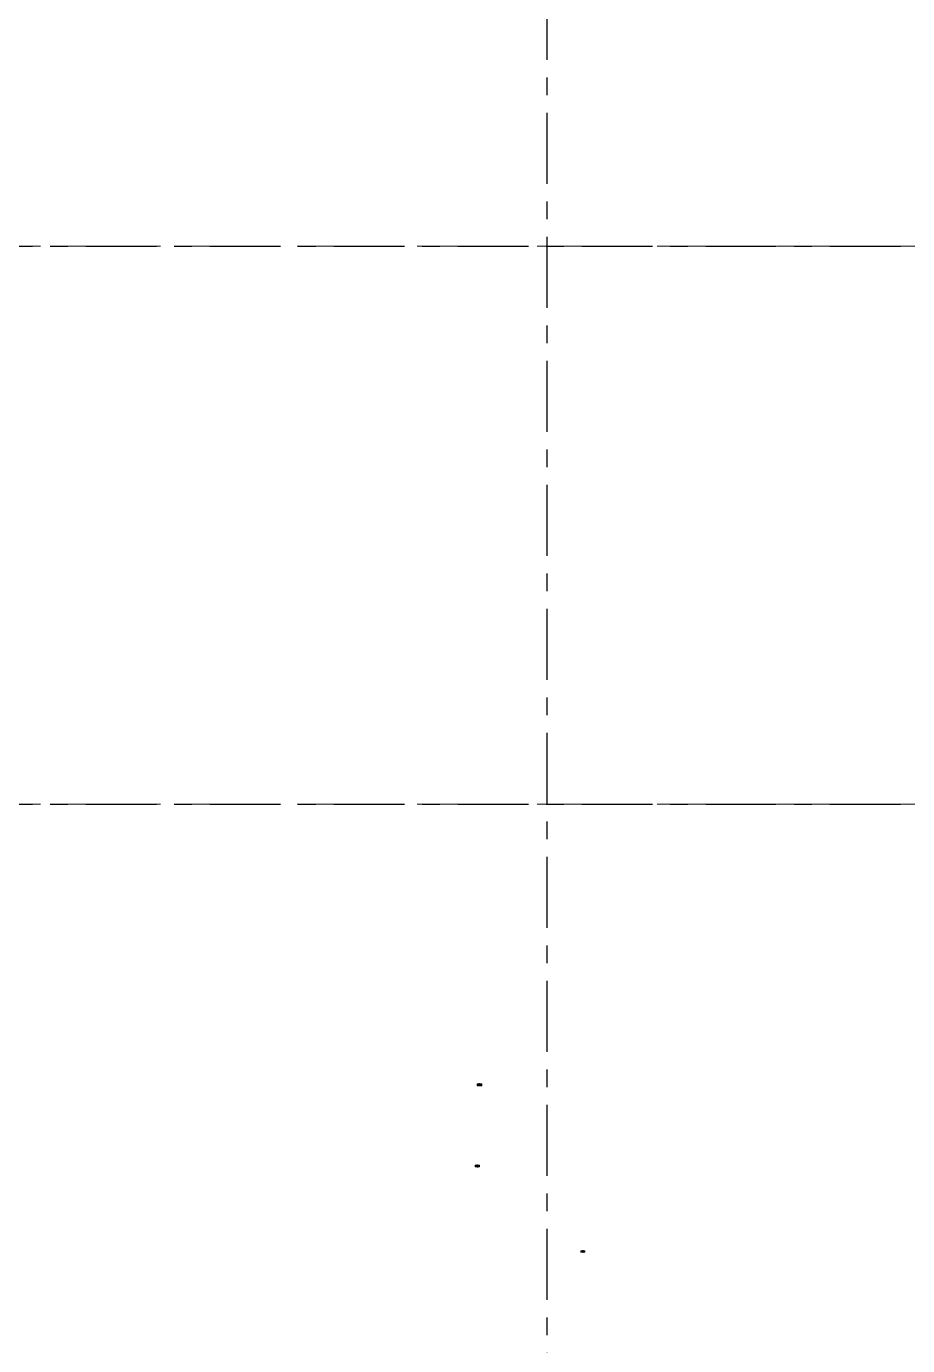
# Model space of a CAD drawing. Header units: millimetres. Extents: x -4000 to 187956, y -58990 to 162485.
# Drawn here: x 13670 to 29465, y 25743 to 49388 of the extents above; entities that cross this region are included whole.
import ezdxf

# ---------------------------------------------------------------- set-up
doc = ezdxf.new("R2010")
doc.units = ezdxf.units.MM
doc.linetypes.add('Grid Line', pattern=[2222.5, 1270, -317.5, 317.5, -317.5])
doc.linetypes.add('Grid Line 12_5mm', pattern=[2150, 1250, -300, 300, -300])
doc.layers.add('P-PIPE', color=3, linetype='Continuous', lineweight=9)
doc.layers.add('S-GRID', color=1, linetype='Continuous', lineweight=30)

# ---------------------------------------------------------------- blocks, each defined once
blk = doc.blocks.new('CMF2_NHAXUONG_A_rvt-1-0_000')
at = {"layer": 'S-GRID', "linetype": 'Grid Line 12_5mm', "lineweight": 9}
for p, q in [((-824, 45450), (183641, 45450)), ((-824, 35450), (183641, 35450))]:
    blk.add_line(p, q, dxfattribs=at)
blk = doc.blocks.new('PPR_Pipe-Gate valve - DN25-652601-0_000')
at = {"layer": 'P-PIPE', "lineweight": 13, "transparency": 33554534}
for points in [[(0, 17), (-41, 17), (-41, -17), (0, -17), (0, 16)], [(-41, 12), (-41, -13), (-18, -13), (-18, 12)], [(0, 20), (-5, 20), (-10, 18), (-8, 13), (-13, 8), (-18, 10), (-20, 5), (-21, 0), (-16, 0), (-13, -8), (-18, -10), (-14, -14), (-10, -18), (-8, -13), (0, -16), (0, -21), (5, -20), (10, -18), (8, -13), (13, -8), (18, -10), (20, -5), (20, 0), (15, 0), (13, 8), (18, 10), (14, 14), (10, 18), (8, 13), (0, 15)], [(0, 18), (-13, 13), (-18, 0), (-16, 0), (-11, 11), (0, 15), (11, 11), (15, 0), (18, 0), (13, 13)], [(-18, 11), (-18, -12), (0, -12), (0, 11)], [(0, 17), (-12, 12), (-17, 0), (17, 0), (12, 12)], [(0, 15), (-11, 11), (-16, 0), (-8, 0), (-4, 6), (4, 6), (7, 0), (15, 0), (11, 11)], [(-4, 6), (-8, 0), (-5, 0), (0, 5), (5, 0), (7, 0), (4, 6)], [(-3, 5), (-6, 0), (-4, 0), (0, 4), (4, 0), (6, 0), (3, 5)], [(0, 4), (-4, 0), (4, 0)], [(41, 17), (0, 17), (0, -17), (41, -17), (41, 16)], [(18, 11), (0, 11), (0, -12), (18, -12), (18, 6)], [(18, 12), (18, -13), (41, -13), (41, 12)], [(18, 0), (15, 0), (11, -11), (0, -16), (-11, -11), (-16, 0), (-18, 0), (-13, -13), (0, -18), (13, -13)], [(0, 0), (-17, 0), (-12, -12), (0, -17), (12, -12), (17, 0)], [(-8, 0), (-16, 0), (-11, -11), (0, -16), (11, -11), (15, 0), (7, 0), (4, -6), (-4, -6)], [(-5, 0), (-8, 0), (-4, -6), (4, -6), (7, 0), (5, 0), (0, -5)], [(6, 0), (4, 0), (0, -4), (-4, 0), (-6, 0), (-3, -5), (3, -5)], [(-4, 0), (0, -4), (4, 0), (0, 0)]]:
    blk.add_hatch(color=83, dxfattribs=at).paths.add_polyline_path(points)
at = {"layer": 'P-PIPE', "color": 83, "lineweight": 13}
for p, q in [((-10, 17), (-41, 17)), ((-41, 17), (-41, 14)), ((-41, 17), (-41, -17)), ((-41, 12), (-41, 9)), ((-41, 9), (-41, 12)), ((-41, 9), (-41, 12)), ((-41, 9), (-41, 7)), ((-41, 0), (-41, 9)), ((-41, 0), (-41, 9)), ((-41, 6), (-41, -6)), ((-41, -9), (-41, 0)), ((-21, 0), (-16, 0)), ((-16, 0), (-21, 0)), ((-18, 11), (-18, 12)), ((-18, 11), (-18, 12)), ((-18, 11), (-18, 11)), ((-18, 11), (-18, 11)), ((-13, 8), (-18, 10)), ((-18, 10), (-13, 8)), ((-18, 6), (-18, 10)), ((-18, 6), (-18, 10)), ((-18, 6), (-18, 9)), ((-18, 6), (-18, 9)), ((-18, 3), (-18, 6)), ((-18, 3), (-18, 6)), ((-18, 3), (-18, 6)), ((-18, 3), (-18, 6)), ((-18, 0), (-18, 3)), ((-18, 0), (-18, 3)), ((-18, 0), (-18, 3)), ((-18, 0), (-18, 3)), ((-18, -8), (-18, 0)), ((-18, -5), (-18, 0)), ((-10, 18), (-8, 13)), ((-8, 13), (-10, 18)), ((-2, 17), (-10, 17)), ((0, 17), (-2, 17)), ((0, 15), (0, 20)), ((0, 20), (0, 15)), ((2, 17), (0, 17)), ((10, 17), (2, 17)), ((10, 18), (8, 13)), ((8, 13), (10, 18)), ((11, 17), (10, 17)), ((41, 17), (11, 17)), ((13, 8), (18, 10)), ((18, 10), (13, 8)), ((18, 9), (18, 12)), ((18, 9), (18, 12)), ((18, 6), (18, 11)), ((18, 6), (18, 11)), ((18, 6), (18, 8)), ((18, 0), (18, 8)), ((18, 0), (18, 5)), ((18, 0), (18, 5)), ((18, 0), (18, 5)), ((18, -3), (18, 0)), ((18, -3), (18, 0)), ((41, 14), (41, 17)), ((41, -17), (41, 17)), ((41, 9), (41, 12)), ((41, 9), (41, 12)), ((41, 9), (41, 12)), ((41, 0), (41, 9)), ((41, 0), (41, 9)), ((41, 7), (41, 9)), ((41, -6), (41, 6)), ((41, -9), (41, 0)), ((-41, -9), (-41, 0)), ((-41, -7), (-41, -9)), ((-41, -9), (-41, -12)), ((-41, -12), (-41, -9)), ((-41, -12), (-41, -9)), ((-41, -15), (-41, -17)), ((-41, -17), (-11, -17)), ((-18, -5), (-18, 0)), ((-18, -5), (-18, 0)), ((-18, -8), (-18, -6)), ((-18, -11), (-18, -6)), ((-18, -11), (-18, -6)), ((-13, -8), (-18, -10)), ((-18, -10), (-13, -8)), ((-18, -12), (-18, -9)), ((-18, -12), (-18, -9)), ((-11, -17), (-10, -17)), ((-10, -18), (-8, -13)), ((-8, -13), (-10, -18)), ((-10, -17), (-2, -17)), ((-2, -17), (0, -17)), ((0, -16), (0, -21)), ((0, -21), (0, -16)), ((0, -17), (2, -17)), ((2, -17), (10, -17)), ((10, -18), (8, -13)), ((8, -13), (10, -18)), ((10, -17), (41, -17)), ((13, -8), (18, -10)), ((18, -10), (13, -8)), ((20, 0), (15, 0)), ((15, 0), (20, 0)), ((18, -3), (18, 0)), ((18, -3), (18, 0)), ((18, -6), (18, -3)), ((18, -6), (18, -3)), ((18, -6), (18, -3)), ((18, -6), (18, -3)), ((18, -10), (18, -6)), ((18, -10), (18, -6)), ((18, -9), (18, -6)), ((18, -9), (18, -6)), ((18, -12), (18, -11)), ((18, -12), (18, -11)), ((18, -12), (18, -11)), ((18, -12), (18, -11)), ((41, -9), (41, 0)), ((41, -9), (41, -7)), ((41, -12), (41, -9)), ((41, -12), (41, -9)), ((41, -12), (41, -9)), ((41, -17), (41, -14))]:
    blk.add_line(p, q, dxfattribs=at)
for radius, start, end in [(20.5, 150, 180), (20.5, 165, 180), (20.5, 150, 165), (18, 150.3487, 180), (18, 150.3487, 180), (18, 180, 209.6513), (18, 180, 209.6513), (17, 151.6127, 180), (16.5, 180, 193.65), (16.5, 180, 193.65), (17, 180, 208.5882), (18, 119.6513, 150.3487), (18, 135, 150.3487), (15.5, 135, 180), (15.5, 135, 180), (16.5, 148.65, 176.8513), (16.5, 148.65, 176.8513), (15.5, 180, 190.8531), (15.5, 180, 190.8531), (15.5, 180, 210), (15.5, 180, 195), (17, 135, 150.3487), (16.5, 135, 148.65), (16.5, 135, 148.65), (18, 119.6513, 135), (15.5, 120, 150), (15.5, 135, 150), (17, 119.6513, 135), (16.5, 121.35, 135), (16.5, 121.35, 135), (15.5, 125.3514, 135), (15.5, 125.3514, 135), (15.5, 120, 135), (20.5, 90, 120), (20.5, 105, 120), (18, 90, 119.6513), (18, 90, 119.6513), (15.5, 90, 124.1469), (15.5, 90, 124.1469), (17, 90, 118.3873), (17, 115.1748, 119.9785), (7.5, 120, 180), (7.5, 120, 180), (17, 90, 114.9022), (16.5, 93.1487, 115.3636), (16.5, 93.1487, 115.3636), (6, 0, 180), (6, 120, 180), (6, 180, 0), (6, 180, 240), (20.5, 90, 105), (5, 102.8689, 180), (5, 102.8689, 180), (5, 180, 202.2896), (5, 180, 202.2896), (7.5, 60, 120), (7.5, 60, 120), (4, 110.4722, 180), (4, 110.4722, 180), (7.5, 240, 0), (6, 60, 120), (18, 60.3487, 90), (18, 60.3487, 90), (17, 60.3487, 90), (17, 65.0978, 90), (16.5, 76.35, 90), (16.5, 76.35, 90), (15.5, 76.2388, 90), (15.5, 76.2388, 90), (15.5, 60, 90), (15.5, 75, 90), (4, 0, 90), (4, 0, 90), (5, 282.8689, 0), (5, 282.8689, 0), (4, 290.4722, 0), (4, 290.4722, 0), (6, 0, 60), (5, 35.7674, 57.0577), (5, 35.7674, 57.0577), (6, 300, 0), (16.5, 64.6364, 74.7092), (16.5, 64.6364, 74.7092), (15.5, 60.3487, 75.1743), (15.5, 60.3487, 75.1743), (15.5, 60, 75), (7.5, 300, 0), (7.5, 0.1607, 49.4704), (7.5, 0.1607, 49.4704), (5, 0, 22.2896), (5, 0, 22.2896), (17, 60.0215, 65.0978), (16.5, 45, 59.2294), (16.5, 30.7706, 59.2294), (15.5, 27.8808, 59.8257), (15.5, 45, 59.8257), (18, 29.6513, 60.3487), (18, 45, 60.3487), (17, 31.4055, 58.5945), (20.5, 30, 60), (20.5, 45, 60), (15.5, 27.8808, 45), (16.5, 30.7706, 45), (15.5, 320.2351, 0), (15.5, 320.2351, 0), (18, 29.6513, 45), (15.5, 360, 30), (15.5, 15, 30), (20.5, 30, 45), (16.5, 15.0369, 29.3719), (16.5, 15.0369, 29.3719), (15.5, 0, 27.1261), (15.5, 0, 27.1261), (17, 360, 28.5882), (15.5, 0, 15), (17, 331.6127, 360), (18, 0, 29.6513), (18, 0, 29.6513), (16.5, 360, 13.65), (16.5, 0, 13.65), (18, 330.3487, 0), (18, 330.3487, 0), (20.5, 210, 240), (20.5, 210, 225), (16.5, 195.0369, 209.3719), (16.5, 195.0369, 209.3719), (18, 209.6513, 240.3487), (18, 209.6513, 225), (15.5, 192.5321, 207.1261), (15.5, 192.5321, 207.1261), (15.5, 195, 210), (17, 211.4055, 238.5945), (15.5, 207.8808, 239.8257), (15.5, 207.8808, 225), (16.5, 210.7706, 239.2294), (16.5, 210.7706, 225), (20.5, 225, 240), (18, 225, 240.3487), (16.5, 225, 239.2294), (15.5, 225, 239.8257), (18, 240.3487, 270), (18, 240.3487, 270), (15.5, 240.3487, 255.1743), (15.5, 240.3487, 255.1743), (15.5, 240, 270), (15.5, 240, 255), (17, 240.3487, 270), (17, 240.0215, 245.0978), (7.5, 180.1607, 229.4704), (7.5, 180.1607, 229.4704), (16.5, 244.6364, 254.7092), (16.5, 244.6364, 254.7092), (17, 245.0978, 270), (4, 180, 270), (4, 180, 270), (5, 215.7674, 237.0577), (5, 215.7674, 237.0577), (7.5, 240, 300), (15.5, 256.2388, 305.3514), (15.5, 256.2388, 270), (15.5, 255, 270), (16.5, 256.35, 270), (16.5, 256.35, 270), (6, 240, 300), (15.5, 270, 305.3514), (17, 270, 298.3873), (17, 270, 294.9022), (18, 270, 299.6513), (18, 270, 299.6513), (20.5, 270, 300), (20.5, 270, 285), (16.5, 273.1487, 295.3636), (16.5, 273.1487, 295.3636), (20.5, 285, 300), (17, 295.1748, 299.9785), (16.5, 300.2822, 329.2294), (15.5, 300, 330), (15.5, 300, 330), (16.5, 300.2822, 315), (17, 299.6513, 315), (18, 299.6513, 330.3487), (18, 299.6513, 315), (15.5, 309.7649, 320.2351), (15.5, 309.7649, 315), (15.5, 315, 320.2351), (16.5, 315, 329.2294), (17, 315, 330.3487), (18, 315, 330.3487), (16.5, 333.6303, 356.8513), (16.5, 333.6303, 356.8513), (20.5, 330, 360), (20.5, 330, 345), (20.5, 345, 0)]:
    blk.add_arc((0, 0), radius, start, end, dxfattribs=at)
for points in [[(-17, 1), (-17, 1), (-17, 0), (-17, 0)], [(-17, 0), (-17, -1), (-17, -1), (-17, -2)], [(-16, 6), (-16, 6), (-16, 5), (-16, 5)], [(-4, 11), (-4, 11), (-5, 11), (-6, 11), (-7, 11), (-8, 11), (-8, 11)], [(0, 11), (-1, 11), (-1, 11), (-2, 11)], [(10, 10), (9, 10), (9, 11), (8, 11)], [(13, 9), (13, 9), (12, 10), (12, 10)], [(16, 7), (15, 7), (15, 8), (15, 8)], [(16, 5), (16, 5), (16, 6), (16, 6)], [(17, 3), (17, 4), (16, 4), (16, 5)], [(17, 0), (17, 1), (17, 1), (17, 2)], [(-17, -3), (-17, -4), (-16, -4), (-16, -5)], [(-16, -5), (-16, -5), (-16, -6), (-16, -6)], [(-16, -7), (-15, -7), (-15, -8), (-15, -8)], [(-13, -9), (-13, -9), (-12, -10), (-12, -10)], [(-10, -10), (-9, -10), (-9, -11), (-8, -11)], [(0, -11), (1, -11), (1, -11), (2, -11)], [(8, -11), (8, -11), (9, -11), (9, -10), (10, -10)], [(12, -10), (12, -10), (13, -9), (13, -9)], [(16, -6), (16, -6), (16, -5), (16, -5)], [(17, -1), (17, -1), (17, 0), (17, 0)]]:
    blk.add_open_spline(points, degree=3, dxfattribs=at)
for points, knots in [([(4, 11), (4, 11), (3, 11), (3, 11), (2, 11)], [-0.25, -0.25, -0.25, -0.25, -0.1875, -0.15121506, -0.15121506, -0.15121506, -0.15121506]), ([(6, 11), (6, 11), (6, 11), (5, 11), (4, 11), (4, 11)], [-0.3948771, -0.3948771, -0.3948771, -0.3948771, -0.375, -0.3125, -0.25, -0.25, -0.25, -0.25]), ([(8, 11), (8, 11), (7, 11), (7, 11), (7, 11)], [-0.5, -0.5, -0.5, -0.5, -0.4375, -0.42062229, -0.42062229, -0.42062229, -0.42062229]), ([(-8, -11), (-8, -11), (-7, -11), (-7, -11), (-7, -11)], [-0.5, -0.5, -0.5, -0.5, -0.4375, -0.42062229, -0.42062229, -0.42062229, -0.42062229]), ([(-6, -11), (-6, -11), (-6, -11), (-5, -11), (-4, -11), (-4, -11)], [-0.3948771, -0.3948771, -0.3948771, -0.3948771, -0.375, -0.3125, -0.25, -0.25, -0.25, -0.25]), ([(-4, -11), (-4, -11), (-3, -11), (-3, -11), (-2, -11)], [-0.25, -0.25, -0.25, -0.25, -0.1875, -0.15121506, -0.15121506, -0.15121506, -0.15121506]), ([(4, -11), (5, -11), (5, -11), (6, -11), (7, -11), (8, -11), (8, -11)], [-0.7267613, -0.7267613, -0.7267613, -0.7267613, -0.6875, -0.625, -0.5625, -0.5, -0.5, -0.5, -0.5])]:
    blk.add_open_spline(points, degree=3, knots=knots, dxfattribs=at)
blk = doc.blocks.new('PPR_Pipe-Gate valve - DN25-V1-0_000')
at = {"layer": 'P-PIPE', "lineweight": 13, "transparency": 33554534}
for points in [[(0, -17), (0, 17), (-41, 17), (-41, -17)], [(-18, -12), (-18, 13), (-41, 13), (-41, -12)], [(0, -21), (5, -20), (10, -18), (8, -13), (13, -8), (18, -10), (20, -5), (20, 0), (15, 0), (13, 8), (18, 10), (14, 14), (10, 18), (8, 13), (0, 15), (0, 20), (-5, 20), (-10, 18), (-8, 13), (-13, 8), (-18, 10), (-20, 5), (-21, 0), (-16, 0), (-13, -8), (-18, -10), (-14, -14), (-10, -18), (-8, -13), (0, -16)], [(18, 0), (13, 13), (0, 18), (-13, 13), (-18, 0), (-16, 0), (-11, 11), (0, 15), (11, 11), (15, 0)], [(0, -12), (0, 12), (-18, 12), (-18, -12)], [(0, -18), (13, -13), (18, 0), (15, 0), (11, -11), (0, -16), (-11, -11), (-16, 0), (-18, 0), (-13, -13)], [(17, 0), (12, 12), (0, 17), (-12, 12), (-17, 0), (0, 0)], [(0, -17), (12, -12), (17, 0), (-17, 0), (-12, -12)], [(8, 0), (15, 0), (11, 11), (0, 15), (-11, 11), (-16, 0), (-7, 0), (-4, 6), (4, 6)], [(0, -16), (11, -11), (15, 0), (8, 0), (4, -6), (-4, -6), (-7, 0), (-16, 0), (-11, -11)], [(5, 0), (8, 0), (4, 6), (-4, 6), (-7, 0), (-5, 0), (0, 5)], [(4, -6), (8, 0), (5, 0), (0, -5), (-5, 0), (-7, 0), (-4, -6)], [(-6, 0), (-4, 0), (0, 4), (4, 0), (6, 0), (3, 5), (-3, 5)], [(3, -5), (6, 0), (4, 0), (0, -4), (-4, 0), (-6, 0), (-3, -5)], [(-4, 0), (4, 0), (0, 4)], [(0, -4), (4, 0), (-4, 0)], [(41, -17), (41, 17), (0, 17), (0, -17)], [(18, -12), (18, 12), (0, 12), (0, -12)], [(18, -12), (41, -12), (41, 13), (18, 13), (18, -9)]]:
    blk.add_hatch(color=83, dxfattribs=at).paths.add_polyline_path(points)
at = {"layer": 'P-PIPE', "color": 83, "lineweight": 13}
for p, q in [((-10, 17), (-41, 17)), ((-41, 17), (-41, 14)), ((-41, 17), (-41, -17)), ((-41, 12), (-41, 9)), ((-41, 9), (-41, 12)), ((-41, 9), (-41, 12)), ((-41, 9), (-41, 7)), ((-41, 0), (-41, 9)), ((-41, 0), (-41, 9)), ((-41, 6), (-41, -6)), ((-41, -9), (-41, 0)), ((-21, 0), (-16, 0)), ((-16, 0), (-21, 0)), ((-18, 11), (-18, 12)), ((-18, 11), (-18, 12)), ((-18, 11), (-18, 12)), ((-18, 11), (-18, 12)), ((-13, 8), (-18, 10)), ((-18, 10), (-13, 8)), ((-18, 6), (-18, 10)), ((-18, 6), (-18, 10)), ((-18, 6), (-18, 9)), ((-18, 6), (-18, 9)), ((-18, 3), (-18, 6)), ((-18, 3), (-18, 6)), ((-18, 3), (-18, 6)), ((-18, 3), (-18, 6)), ((-18, 0), (-18, 3)), ((-18, 0), (-18, 3)), ((-18, 0), (-18, 3)), ((-18, 0), (-18, 3)), ((-18, -8), (-18, 0)), ((-18, -5), (-18, 0)), ((-10, 18), (-8, 13)), ((-8, 13), (-10, 18)), ((-2, 17), (-10, 17)), ((0, 17), (-2, 17)), ((0, 15), (0, 20)), ((0, 20), (0, 15)), ((2, 17), (0, 17)), ((10, 17), (2, 17)), ((10, 18), (8, 13)), ((8, 13), (10, 18)), ((11, 17), (10, 17)), ((41, 17), (11, 17)), ((13, 8), (18, 10)), ((18, 10), (13, 8)), ((18, 9), (18, 12)), ((18, 9), (18, 12)), ((18, 6), (18, 11)), ((18, 6), (18, 11)), ((18, 6), (18, 8)), ((18, 0), (18, 8)), ((18, 0), (18, 5)), ((18, 0), (18, 5)), ((18, 0), (18, 5)), ((18, -3), (18, 0)), ((18, -3), (18, 0)), ((41, 14), (41, 17)), ((41, -17), (41, 17)), ((41, 9), (41, 12)), ((41, 9), (41, 12)), ((41, 9), (41, 12)), ((41, 0), (41, 9)), ((41, 0), (41, 9)), ((41, 7), (41, 9)), ((41, -6), (41, 6)), ((41, -9), (41, 0)), ((-41, -9), (-41, 0)), ((-41, -7), (-41, -9)), ((-41, -9), (-41, -12)), ((-41, -12), (-41, -9)), ((-41, -12), (-41, -9)), ((-41, -15), (-41, -17)), ((-41, -17), (-11, -17)), ((-18, -5), (-18, 0)), ((-18, -5), (-18, 0)), ((-18, -8), (-18, -6)), ((-18, -11), (-18, -6)), ((-18, -11), (-18, -6)), ((-13, -8), (-18, -10)), ((-18, -10), (-13, -8)), ((-18, -12), (-18, -9)), ((-18, -12), (-18, -9)), ((-11, -17), (-10, -17)), ((-10, -18), (-8, -13)), ((-8, -13), (-10, -18)), ((-10, -17), (-2, -17)), ((-2, -17), (0, -17)), ((0, -16), (0, -21)), ((0, -21), (0, -16)), ((0, -17), (2, -17)), ((2, -17), (10, -17)), ((10, -18), (8, -13)), ((8, -13), (10, -18)), ((10, -17), (41, -17)), ((13, -8), (18, -10)), ((18, -10), (13, -8)), ((20, 0), (15, 0)), ((15, 0), (20, 0)), ((18, -3), (18, 0)), ((18, -3), (18, 0)), ((18, -6), (18, -3)), ((18, -6), (18, -3)), ((18, -6), (18, -3)), ((18, -6), (18, -3)), ((18, -10), (18, -6)), ((18, -10), (18, -6)), ((18, -9), (18, -6)), ((18, -9), (18, -6)), ((18, -12), (18, -11)), ((18, -12), (18, -11)), ((18, -12), (18, -11)), ((18, -12), (18, -11)), ((41, -9), (41, 0)), ((41, -9), (41, -7)), ((41, -12), (41, -9)), ((41, -12), (41, -9)), ((41, -12), (41, -9)), ((41, -17), (41, -14))]:
    blk.add_line(p, q, dxfattribs=at)
for radius, start, end in [(20.5, 150, 180), (20.5, 165, 180), (20.5, 150, 165), (18, 150.3487, 180), (18, 150.3487, 180), (18, 180, 209.6513), (18, 180, 209.6513), (17, 151.6127, 180), (16.5, 180, 193.65), (16.5, 180, 193.65), (17, 180, 208.5882), (18, 119.6513, 150.3487), (18, 135, 150.3487), (15.5, 135, 180), (15.5, 135, 180), (16.5, 148.65, 176.8513), (16.5, 148.65, 176.8513), (15.5, 180, 190.8531), (15.5, 180, 190.8531), (15.5, 180, 210), (15.5, 180, 195), (17, 135, 150.3487), (16.5, 121.35, 148.65), (16.5, 135, 148.65), (18, 119.6513, 135), (15.5, 120, 150), (15.5, 135, 150), (17, 119.6513, 135), (16.5, 121.35, 135), (15.5, 125.3514, 135), (15.5, 125.3514, 135), (15.5, 120, 135), (20.5, 90, 120), (20.5, 105, 120), (18, 90, 119.6513), (18, 90, 119.6513), (15.5, 76.2388, 124.1469), (15.5, 90, 124.1469), (17, 90, 118.3873), (17, 115.1748, 119.9785), (7.5, 60, 180), (7.5, 120, 180), (17, 90, 114.9022), (16.5, 93.1487, 115.3636), (16.5, 93.1487, 115.3636), (6, 0, 180), (6, 120, 180), (6, 180, 0), (6, 180, 240), (20.5, 90, 105), (5, 102.8689, 180), (5, 102.8689, 180), (5, 180, 202.2896), (5, 180, 202.2896), (7.5, 60, 120), (4, 110.4722, 180), (4, 110.4722, 180), (7.5, 240, 0), (6, 60, 120), (18, 60.3487, 90), (18, 60.3487, 90), (17, 60.3487, 90), (17, 65.0978, 90), (16.5, 76.35, 90), (16.5, 76.35, 90), (15.5, 76.2388, 90), (15.5, 60, 90), (15.5, 75, 90), (4, 0, 90), (4, 0, 90), (5, 282.8689, 0), (5, 282.8689, 0), (4, 290.4722, 0), (4, 290.4722, 0), (6, 0, 60), (5, 35.7674, 57.0577), (5, 35.7674, 57.0577), (6, 300, 0), (16.5, 64.6364, 74.7092), (16.5, 64.6364, 74.7092), (15.5, 60.3487, 75.1743), (15.5, 60.3487, 75.1743), (15.5, 60, 75), (7.5, 300, 0), (7.5, 0.1607, 49.4704), (7.5, 0.1607, 49.4704), (5, 0, 22.2896), (5, 0, 22.2896), (17, 60.0215, 65.0978), (16.5, 30.7706, 59.2294), (16.5, 30.7706, 59.2294), (15.5, 27.8808, 59.8257), (15.5, 45, 59.8257), (18, 29.6513, 60.3487), (18, 45, 60.3487), (17, 31.4055, 58.5945), (20.5, 30, 60), (20.5, 45, 60), (15.5, 27.8808, 45), (15.5, 320.2351, 0), (15.5, 320.2351, 0), (18, 29.6513, 45), (15.5, 360, 30), (15.5, 15, 30), (20.5, 30, 45), (16.5, 15.0369, 29.3719), (16.5, 15.0369, 29.3719), (15.5, 0, 27.1261), (15.5, 0, 27.1261), (17, 360, 28.5882), (15.5, 0, 15), (17, 331.6127, 360), (18, 0, 29.6513), (18, 0, 29.6513), (16.5, 360, 13.65), (16.5, 0, 13.65), (18, 330.3487, 0), (18, 330.3487, 0), (20.5, 210, 240), (20.5, 210, 225), (16.5, 195.0369, 209.3719), (16.5, 195.0369, 209.3719), (18, 209.6513, 240.3487), (18, 209.6513, 225), (15.5, 192.5321, 207.1261), (15.5, 192.5321, 207.1261), (15.5, 195, 210), (17, 211.4055, 238.5945), (15.5, 207.8808, 239.8257), (15.5, 207.8808, 225), (16.5, 210.7706, 239.2294), (16.5, 210.7706, 239.2294), (20.5, 225, 240), (18, 225, 240.3487), (15.5, 225, 239.8257), (18, 240.3487, 270), (18, 240.3487, 270), (15.5, 240.3487, 255.1743), (15.5, 240.3487, 255.1743), (15.5, 240, 270), (15.5, 240, 255), (17, 240.3487, 270), (17, 240.0215, 245.0978), (7.5, 180.1607, 229.4704), (7.5, 180.1607, 229.4704), (16.5, 244.6364, 254.7092), (16.5, 244.6364, 254.7092), (17, 245.0978, 270), (4, 180, 270), (4, 180, 270), (5, 215.7674, 237.0577), (5, 215.7674, 237.0577), (7.5, 240, 300), (15.5, 256.2388, 305.3514), (15.5, 256.2388, 270), (15.5, 255, 270), (16.5, 256.35, 270), (16.5, 256.35, 270), (6, 240, 300), (15.5, 270, 305.3514), (17, 270, 298.3873), (17, 270, 294.9022), (18, 270, 299.6513), (18, 270, 299.6513), (20.5, 270, 300), (20.5, 270, 285), (16.5, 273.1487, 295.3636), (16.5, 273.1487, 295.3636), (20.5, 285, 300), (17, 295.1748, 299.9785), (16.5, 300.2822, 329.2294), (15.5, 300, 330), (15.5, 300, 330), (16.5, 300.2822, 315), (17, 299.6513, 315), (18, 299.6513, 330.3487), (18, 299.6513, 315), (15.5, 309.7649, 320.2351), (15.5, 309.7649, 315), (15.5, 315, 320.2351), (16.5, 315, 329.2294), (17, 315, 330.3487), (18, 315, 330.3487), (16.5, 333.6303, 356.8513), (16.5, 333.6303, 356.8513), (20.5, 330, 360), (20.5, 330, 345), (20.5, 345, 0)]:
    blk.add_arc((0, 0), radius, start, end, dxfattribs=at)
for points in [[(-17, 1), (-17, 1), (-17, 0), (-17, 0)], [(-17, 0), (-17, -1), (-17, -1), (-17, -2)], [(-16, 6), (-16, 6), (-16, 5), (-16, 5)], [(-4, 11), (-4, 11), (-5, 11), (-6, 11), (-7, 11), (-8, 11), (-8, 11)], [(0, 11), (-1, 11), (-1, 11), (-2, 11)], [(10, 10), (9, 10), (9, 11), (8, 11)], [(13, 9), (13, 9), (12, 10), (12, 10)], [(16, 7), (15, 7), (15, 8), (15, 8)], [(16, 5), (16, 5), (16, 6), (16, 6)], [(17, 3), (17, 4), (16, 4), (16, 5)], [(17, 0), (17, 1), (17, 1), (17, 2)], [(-17, -3), (-17, -4), (-16, -4), (-16, -5)], [(-16, -5), (-16, -5), (-16, -6), (-16, -6)], [(-16, -7), (-15, -7), (-15, -8), (-15, -8)], [(-13, -9), (-13, -9), (-12, -10), (-12, -10)], [(-10, -10), (-9, -10), (-9, -11), (-8, -11)], [(0, -11), (1, -11), (1, -11), (2, -11)], [(8, -11), (8, -11), (9, -11), (9, -10), (10, -10)], [(12, -10), (12, -10), (13, -9), (13, -9)], [(16, -6), (16, -6), (16, -5), (16, -5)], [(17, -1), (17, -1), (17, 0), (17, 0)]]:
    blk.add_open_spline(points, degree=3, dxfattribs=at)
for points, knots in [([(4, 11), (4, 11), (3, 11), (3, 11), (2, 11)], [-0.25, -0.25, -0.25, -0.25, -0.1875, -0.15121506, -0.15121506, -0.15121506, -0.15121506]), ([(6, 11), (6, 11), (6, 11), (5, 11), (4, 11), (4, 11)], [-0.3948771, -0.3948771, -0.3948771, -0.3948771, -0.375, -0.3125, -0.25, -0.25, -0.25, -0.25]), ([(8, 11), (8, 11), (7, 11), (7, 11), (7, 11)], [-0.5, -0.5, -0.5, -0.5, -0.4375, -0.42062229, -0.42062229, -0.42062229, -0.42062229]), ([(-8, -11), (-8, -11), (-7, -11), (-7, -11), (-7, -11)], [-0.5, -0.5, -0.5, -0.5, -0.4375, -0.42062229, -0.42062229, -0.42062229, -0.42062229]), ([(-6, -11), (-6, -11), (-6, -11), (-5, -11), (-4, -11), (-4, -11)], [-0.3948771, -0.3948771, -0.3948771, -0.3948771, -0.375, -0.3125, -0.25, -0.25, -0.25, -0.25]), ([(-4, -11), (-4, -11), (-3, -11), (-3, -11), (-2, -11)], [-0.25, -0.25, -0.25, -0.25, -0.1875, -0.15121506, -0.15121506, -0.15121506, -0.15121506]), ([(4, -11), (5, -11), (5, -11), (6, -11), (7, -11), (8, -11), (8, -11)], [-0.7267613, -0.7267613, -0.7267613, -0.7267613, -0.6875, -0.625, -0.5625, -0.5, -0.5, -0.5, -0.5])]:
    blk.add_open_spline(points, degree=3, knots=knots, dxfattribs=at)
blk = doc.blocks.new('PPR_Pipe-Gate valve - DN20-652611-0_000')
at = {"layer": 'P-PIPE', "lineweight": 13, "transparency": 33554534}
for points in [[(0, -12), (0, 12), (-36, 12), (-36, -12)], [(-13, -10), (-13, 10), (-36, 10), (-36, -10)], [(0, -18), (5, -17), (9, -15), (6, -11), (11, -6), (15, -9), (17, -5), (18, 0), (13, 0), (11, 6), (15, 9), (12, 12), (9, 15), (6, 11), (0, 13), (0, 18), (-5, 17), (-9, 15), (-6, 11), (-11, 6), (-15, 9), (-17, 5), (-18, 0), (-13, 0), (-11, -6), (-15, -9), (-12, -12), (-9, -15), (-6, -11), (0, -13)], [(-15, 0), (-13, 0), (-9, 9), (0, 13), (9, 9), (13, 0), (15, 0), (11, 11), (0, 15), (-11, 11)], [(0, -15), (11, -11), (15, 0), (13, 0), (9, -9), (0, -13), (-9, -9), (-13, 0), (-15, 0), (-11, -11)], [(-7, 0), (-4, 6), (4, 6), (8, 0), (13, 0), (9, 9), (0, 13), (-9, 9), (-13, 0)], [(0, -9), (0, 9), (-13, 9), (-13, -9)], [(0, -13), (9, -9), (13, 0), (8, 0), (4, -6), (-4, -6), (-7, 0), (-13, 0), (-9, -9)], [(-12, 0), (12, 0), (9, 9), (0, 12), (-9, 9)], [(0, -12), (9, -9), (12, 0), (-12, 0), (-9, -9)], [(-7, 0), (-5, 0), (0, 5), (5, 0), (8, 0), (4, 6), (-4, 6)], [(4, -6), (8, 0), (5, 0), (0, -5), (-5, 0), (-7, 0), (-4, -6)], [(-6, 0), (-4, 0), (0, 4), (4, 0), (6, 0), (3, 5), (-3, 5)], [(3, -5), (6, 0), (4, 0), (0, -4), (-4, 0), (-6, 0), (-3, -5)], [(4, 0), (0, 4), (-4, 0), (0, 0)], [(0, -4), (4, 0), (-4, 0)], [(36, -12), (36, 12), (0, 12), (0, -12)], [(13, -9), (13, 9), (0, 9), (0, -9)], [(13, -10), (36, -10), (36, 10), (13, 10), (13, -5)]]:
    blk.add_hatch(color=83, dxfattribs=at).paths.add_polyline_path(points)
at = {"layer": 'P-PIPE', "color": 83, "lineweight": 13}
for p, q in [((-36, 12), (-36, 11)), ((-36, 12), (-36, -12)), ((-36, 11), (-36, -11)), ((-36, 5), (-36, 10)), ((-36, 5), (-36, 10)), ((-36, -5), (-36, 5)), ((-36, -5), (-36, 5)), ((-7, 12), (-36, 12)), ((-18, 0), (-13, 0)), ((-13, 0), (-18, 0)), ((-11, 6), (-15, 9)), ((-15, 9), (-11, 6)), ((-13, 6), (-13, 9)), ((-13, 6), (-13, 9)), ((-13, 6), (-13, 9)), ((-13, 6), (-13, 9)), ((-13, 1), (-13, 4)), ((-13, 1), (-13, 4)), ((-13, 1), (-13, 4)), ((-13, 1), (-13, 4)), ((-13, -3), (-13, 0)), ((-13, -3), (-13, 0)), ((-9, 15), (-6, 11)), ((-6, 11), (-9, 15)), ((-1, 12), (-6, 12)), ((0, 13), (0, 18)), ((0, 18), (0, 13)), ((2, 12), (1, 12)), ((7, 12), (2, 12)), ((9, 15), (6, 11)), ((6, 11), (9, 15)), ((12, 12), (7, 12)), ((11, 6), (15, 9)), ((15, 9), (11, 6)), ((36, 12), (12, 12)), ((13, 4), (13, 9)), ((13, 4), (13, 9)), ((13, 5), (13, 9)), ((13, 5), (13, 9)), ((13, 0), (13, 3)), ((13, 0), (13, 3)), ((13, 0), (13, 3)), ((13, 0), (13, 3)), ((36, 11), (36, 12)), ((36, -12), (36, 12)), ((36, -11), (36, 11)), ((36, 5), (36, 10)), ((36, 5), (36, 10)), ((36, -5), (36, 5)), ((36, -5), (36, 5)), ((-36, -10), (-36, -5)), ((-36, -10), (-36, -5)), ((-36, -11), (-36, -12)), ((-36, -12), (-12, -12)), ((-11, -6), (-15, -9)), ((-15, -9), (-11, -6)), ((-13, -3), (-13, 0)), ((-13, -3), (-13, 0)), ((-13, -9), (-13, -5)), ((-13, -9), (-13, -5)), ((-13, -9), (-13, -5)), ((-13, -9), (-13, -5)), ((-13, -10), (-13, -10)), ((-12, -12), (-7, -12)), ((-9, -15), (-6, -11)), ((-6, -11), (-9, -15)), ((-7, -12), (-2, -12)), ((-2, -12), (-1, -12)), ((0, -13), (0, -18)), ((0, -18), (0, -13)), ((1, -12), (6, -12)), ((9, -15), (6, -11)), ((6, -11), (9, -15)), ((7, -12), (36, -12)), ((11, -6), (15, -9)), ((15, -9), (11, -6)), ((18, 0), (13, 0)), ((13, 0), (18, 0)), ((13, -4), (13, -1)), ((13, -4), (13, -1)), ((13, -4), (13, -1)), ((13, -4), (13, -1)), ((13, -9), (13, -6)), ((13, -9), (13, -6)), ((13, -9), (13, -6)), ((13, -9), (13, -6)), ((13, -10), (13, -10)), ((36, -10), (36, -5)), ((36, -10), (36, -5)), ((36, -12), (36, -11))]:
    blk.add_line(p, q, dxfattribs=at)
for radius, start, end in [(17.6, 150, 180), (17.6, 165, 180), (17.6, 150, 165), (15.1, 150.3487, 180), (15.1, 150.3487, 180), (15.1, 180, 209.6513), (15.1, 180, 209.6513), (13.6, 150.6394, 176.6096), (13.6, 150.6394, 176.6096), (13.6, 180, 210.0338), (13.6, 180, 210.0338), (15.1, 119.6513, 150.3487), (15.1, 135, 150.3487), (12.6, 135, 180), (12.6, 135, 180), (12.6, 180, 190.8531), (12.6, 180, 190.8531), (12.6, 180, 210), (12.6, 180, 195), (13.6, 135, 150.6394), (13.6, 135, 150.6394), (12.3, 136.6141, 180), (12.3, 148.4108, 159.2873), (12.3, 180, 189.2442), (15.1, 119.6513, 135), (12.6, 120, 150), (12.6, 135, 150), (13.6, 119.3606, 135), (13.6, 119.3606, 135), (17.6, 90, 120), (17.6, 105, 120), (12.6, 120, 135), (12.6, 125.3514, 135), (12.6, 125.3514, 135), (12.3, 127.3915, 134.338), (7.5, 120, 180), (7.5, 120, 180), (15.1, 90, 119.6513), (15.1, 90, 119.6513), (12.6, 90, 124.1469), (12.6, 90, 124.1469), (12.3, 91.746, 125.7558), (12.3, 91.5107, 122.7244), (13.6, 93.3904, 115.0147), (13.6, 93.3904, 115.0147), (6, 120, 175.2737), (6, 120, 175.2737), (6, 180, 229.1414), (6, 180, 229.1414), (17.6, 90, 105), (5, 102.8689, 180), (5, 102.8689, 180), (5, 180, 202.2896), (5, 180, 202.2896), (7.5, 60, 118.1969), (7.5, 60, 118.1969), (4, 94.7352, 180), (4, 94.7352, 180), (4, 180, 215.3178), (4, 180, 215.3178), (6, 60, 110.9061), (6, 60, 110.9061), (15.1, 60.3487, 90), (15.1, 60.3487, 90), (13.6, 64.9853, 90), (13.6, 64.9853, 90), (12.6, 76.2388, 90), (12.6, 76.2388, 90), (12.6, 60, 90), (12.6, 75, 90), (12.3, 76.8069, 88.7212), (12.3, 76.5831, 88.8636), (4, 57.0577, 90), (4, 57.0577, 90), (4, 274.7352, 0), (4, 274.7352, 0), (5, 282.8689, 0), (5, 282.8689, 0), (12.6, 60.3487, 75.1743), (12.6, 60.3487, 75.1743), (12.6, 60, 75), (12.3, 60.3487, 75.3615), (12.3, 60.2017, 74.6331), (4, 0, 35.3178), (4, 0, 35.3178), (7.5, 9.7704, 53.2874), (7.5, 9.7704, 53.2874), (6, 0, 49.1414), (6, 0, 49.1414), (7.5, 300, 0), (7.5, 300, 0), (5, 0, 22.2896), (5, 0, 22.2896), (12.6, 50.2351, 59.8257), (12.6, 50.2351, 59.8257), (12.3, 46.6155, 59.6385), (15.1, 29.6513, 60.3487), (15.1, 45, 60.3487), (13.6, 30.0338, 59.9662), (13.6, 30.0338, 59.9662), (17.6, 30, 60), (17.6, 45, 60), (12.3, 27.2471, 43.3845), (12.6, 315, 0), (12.6, 315, 0), (12.6, 27.8808, 39.7649), (12.6, 27.8808, 39.7649), (15.1, 29.6513, 45), (12.6, 0, 27.1261), (12.6, 0, 27.1261), (12.6, 360, 30), (12.6, 15, 30), (12.3, 19.5854, 28.1808), (12.3, 360, 26.2223), (17.6, 30, 45), (13.6, 360, 30.0338), (13.6, 0, 30.0338), (12.6, 0, 15), (15.1, 0, 29.6513), (15.1, 0, 29.6513), (15.1, 330.3487, 0), (15.1, 330.3487, 0), (17.6, 210, 240), (17.6, 210, 225), (15.1, 209.6513, 240.3487), (15.1, 209.6513, 225), (12.3, 191.5241, 206.2223), (12.6, 192.5321, 207.1261), (12.6, 192.5321, 207.1261), (12.6, 195, 210), (12.3, 199.5854, 208.1808), (13.6, 210.0338, 239.9662), (13.6, 210.0338, 239.9662), (17.6, 225, 240), (12.6, 207.8808, 219.7649), (12.6, 207.8808, 219.7649), (12.3, 207.2471, 223.3845), (15.1, 225, 240.3487), (12.3, 226.6155, 239.6385), (12.6, 230.2351, 239.8257), (12.6, 230.2351, 239.8257), (7.5, 189.7704, 233.2874), (7.5, 189.7704, 233.2874), (15.1, 240.3487, 270), (15.1, 240.3487, 270), (12.6, 240.3487, 255.1743), (12.6, 240.3487, 255.1743), (12.6, 240, 270), (12.6, 240, 255), (12.3, 240.3487, 255.3615), (12.3, 240.2017, 254.6331), (13.6, 244.9853, 270), (13.6, 244.9853, 270), (7.5, 240, 298.1969), (7.5, 240, 298.1969), (6, 240, 290.9061), (6, 240, 290.9061), (12.6, 256.2388, 315), (12.6, 256.2388, 270), (12.6, 255, 270), (12.3, 256.8069, 268.7212), (12.3, 256.5831, 268.8636), (4, 237.0577, 270), (4, 237.0577, 270), (12.6, 270, 315), (12.3, 272.1816, 303.4218), (15.1, 270, 299.6513), (15.1, 270, 299.6513), (17.6, 270, 300), (17.6, 270, 285), (12.3, 272.6497, 314.338), (13.6, 273.3904, 295.0147), (13.6, 273.3904, 295.0147), (6, 300, 355.2737), (6, 300, 355.2737), (17.6, 285, 300), (12.6, 300, 330), (12.6, 300, 315), (15.1, 299.6513, 330.3487), (13.6, 299.3606, 315), (13.6, 299.3606, 315), (15.1, 299.6513, 315), (12.3, 316.6141, 357.3503), (12.6, 315, 330), (12.3, 328.4108, 339.2873), (13.6, 315, 330.6394), (13.6, 315, 330.6394), (15.1, 315, 330.3487), (13.6, 330.6394, 356.6096), (13.6, 330.6394, 356.6096), (17.6, 330, 360), (17.6, 330, 345), (17.6, 345, 360)]:
    blk.add_arc((0, 0), radius, start, end, dxfattribs=at)
for points in [[(-12, 4), (-12, 3), (-12, 3), (-12, 2)], [(9, 6), (8, 7), (8, 7), (7, 7)], [(12, 3), (12, 3), (12, 4), (12, 4)], [(12, 1), (12, 1), (12, 2), (12, 2)], [(-12, -1), (-12, -1), (-12, -2), (-12, -2)], [(-12, -3), (-12, -3), (-12, -4), (-12, -4)], [(-9, -6), (-8, -7), (-8, -7), (-7, -7)], [(7, -7), (8, -7), (8, -7), (9, -6)], [(12, -4), (12, -3), (12, -3), (12, -2)]]:
    blk.add_open_spline(points, degree=3, dxfattribs=at)
for points, knots in [([(-4, 8), (-4, 8), (-5, 8), (-5, 8), (-6, 7)], [-0.7206644, -0.7206644, -0.7206644, -0.7206644, -0.625, -0.5625, -0.5625, -0.5625, -0.5625]), ([(0, 8), (-1, 8), (-1, 8), (-2, 8), (-3, 8), (-3, 8)], [-1, -1, -1, -1, -0.875, -0.8125, -0.796503, -0.796503, -0.796503, -0.796503]), ([(3, 8), (3, 8), (2, 8), (1, 8), (1, 8), (0, 8)], [-0.2170682, -0.2170682, -0.2170682, -0.2170682, -0.1875, -0.125, -0.0121473, -0.0121473, -0.0121473, -0.0121473]), ([(-3, -8), (-3, -8), (-2, -8), (-1, -8), (-1, -8), (0, -8)], [-0.2170682, -0.2170682, -0.2170682, -0.2170682, -0.1875, -0.125, -0.0121473, -0.0121473, -0.0121473, -0.0121473]), ([(0, -8), (1, -8), (1, -8), (2, -8), (3, -8), (3, -8)], [-1, -1, -1, -1, -0.875, -0.8125, -0.796503, -0.796503, -0.796503, -0.796503]), ([(4, -8), (4, -8), (5, -8), (5, -8), (5, -8)], [-0.7206644, -0.7206644, -0.7206644, -0.7206644, -0.625, -0.6055204, -0.6055204, -0.6055204, -0.6055204])]:
    blk.add_open_spline(points, degree=3, knots=knots, dxfattribs=at)

msp = doc.modelspace()

# ---------------------------------------------------------------- block references
at = {"lineweight": 5}
msp.add_blockref('CMF2_NHAXUONG_A_rvt-1-0_000', (0, 0), dxfattribs=at)

# ---------------------------------------------------------------- next in the draw order: linework, layer by layer
at = {"layer": 'S-GRID', "linetype": 'Grid Line'}
for p, q in [((23000, 161185), (23000, -16487)), ((-824, 45450), (183641, 45450)), ((-824, 35450), (183641, 35450))]:
    msp.add_line(p, q, dxfattribs=at)

# ---------------------------------------------------------------- next in the draw order: block references
at = {"layer": 'P-PIPE', "color": 83, "lineweight": 13}
for name, p in [('PPR_Pipe-Gate valve - DN25-V1-0_000', (21791, 30418)), ('PPR_Pipe-Gate valve - DN20-652611-0_000', (23644, 27430))]:
    msp.add_blockref(name, p, dxfattribs=at)
at = {"layer": 'P-PIPE', "color": 83, "lineweight": 13, "rotation": 180}
msp.add_blockref('PPR_Pipe-Gate valve - DN25-652601-0_000', (21753, 28962), dxfattribs=at)

doc.saveas('drawing.dxf')
